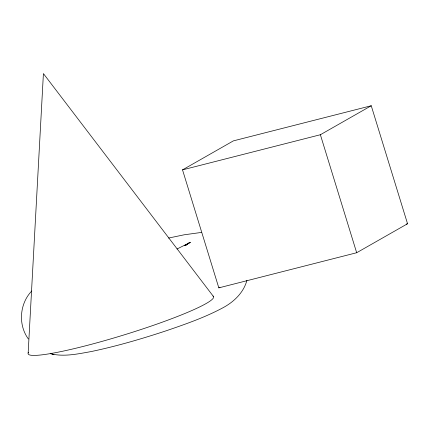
<?xml version="1.0" encoding="UTF-8"?>
<svg xmlns="http://www.w3.org/2000/svg" width="429" height="429" viewBox="0 0 429 429"><rect width="100%" height="100%" fill="white"/><g stroke="black" fill="none" stroke-linecap="round" stroke-linejoin="round"><path stroke-width="0.64" d="M28.158 352.997L43.415 73.59L213.486 296.541M246.916 280.341C243.667 292.551 233.982 301.818 223.139 307.663C205.019 317.422 185.478 324.174 166.061 330.829C141.334 338.98 116.302 346.316 90.803 351.635C77.552 353.973 63.685 357.089 50.338 353.673M31.778 290.975C19.552 303.598 17.932 324.78 28.373 338.98M186.138 245.206L189.05 242.943L184.786 245.64L190.476 242.278L177.021 249.002M182.523 169.863L233.392 140.873L371.246 105.743L407.55 223.745L356.676 252.735L218.822 287.864L182.523 169.863L320.377 134.733L371.246 105.743M218.822 287.864L219.98 287.205M406.258 224.072L407.55 223.745M168.554 238.057L184.154 234.802L201.383 232.438M52.054 354.064L53.925 354.52M320.377 134.733L356.676 252.735M212.988 296.037A97.018 10.14 -17.1 0 1 121.788 335.601A97.018 10.14 -17.1 0 1 28.507 352.322"/></g></svg>
